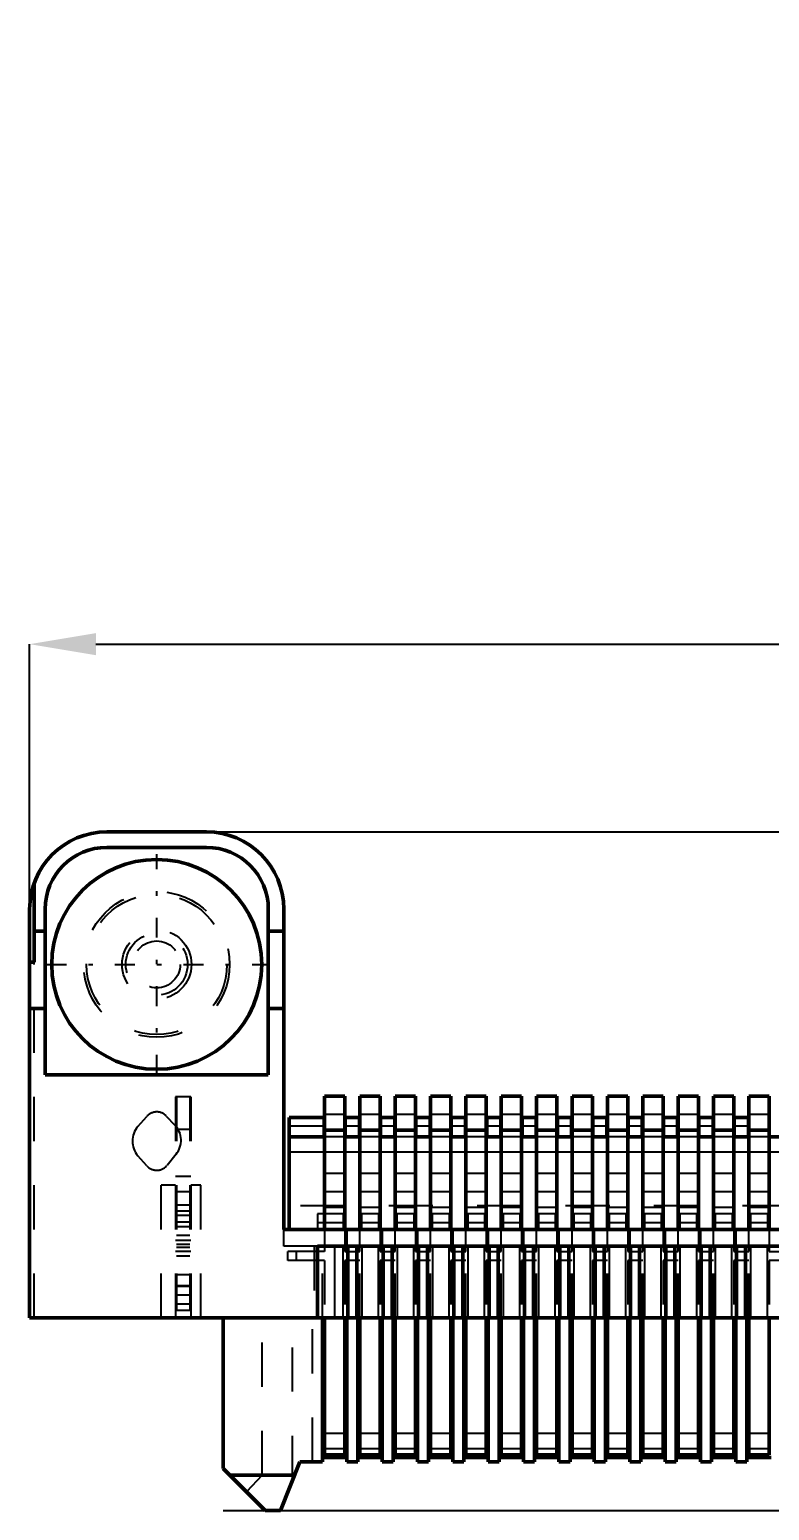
# Model space of a CAD drawing. Header units: millimetres. Extents: x -30.5 to 37, y -4.4 to 29.2.
# Drawn here: x -30.5 to -13.76, y -4.36 to 29.16 of the extents above; entities that cross this region are included whole.
import ezdxf

# ---------------------------------------------------------------- set-up
doc = ezdxf.new("R2010")
doc.units = ezdxf.units.MM
doc.linetypes.add('Center', pattern=[1.5, 0.45, -0.5, 0.05, -0.5])
doc.linetypes.add('Dashed', pattern=[2, 1, -1])
for name, color, linetype, lineweight in [('AM_0', 7, 'Continuous', 50), ('AM_4', 3, 'Continuous', 25), ('AM_5', 3, 'Continuous', 25), ('AM_7', 7, 'Center', 25), ('AM_9', 6, 'Dashed', 25)]:
    doc.layers.add(name, color=color, linetype=linetype, lineweight=lineweight)
doc.dimstyles.new('ISO-25', dxfattribs={"dimtxt": 2.5, "dimasz": 2.5, "dimexe": 1.25, "dimexo": 0.625, "dimtad": 1, "dimtxsty": 'Standard', "dimcen": 2.5, "dimadec": 0, "dimazin": 0, "dimtfac": 1, "dimtmove": 0, "dimatfit": 3, "dimfxl": 1, "dimarcsym": 0})

# ---------------------------------------------------------------- blocks, each defined once
blk = doc.blocks.new('1_ERM8_060_01_D_RA_pin_0_in_ERM8_060_01_L_D_RA_TR_4')
at = {"layer": 'AM_0'}
for p, q in [((-23.37, 5.02), (-23.83, 5.02)), ((-23.83, 5.02), (-23.83, 2)), ((-23.37, 5.02), (-23.37, 2)), ((-22.57, 5.02), (-23.03, 5.02)), ((-23.03, 2), (-23.03, 5.02)), ((-22.57, 5.02), (-22.57, 2)), ((-21.77, 5.02), (-22.23, 5.02)), ((-22.23, 2), (-22.23, 5.02)), ((-21.77, 5.02), (-21.77, 2)), ((-20.97, 5.02), (-21.43, 5.02)), ((-21.43, 2), (-21.43, 5.02)), ((-20.97, 5.02), (-20.97, 2)), ((-20.17, 5.02), (-20.63, 5.02)), ((-20.63, 2), (-20.63, 5.02)), ((-20.17, 5.02), (-20.17, 2)), ((-19.37, 5.02), (-19.83, 5.02)), ((-19.83, 2), (-19.83, 5.02)), ((-19.37, 5.02), (-19.37, 2)), ((-18.57, 5.02), (-19.03, 5.02)), ((-19.03, 2), (-19.03, 5.02)), ((-18.57, 5.02), (-18.57, 2)), ((-17.77, 5.02), (-18.23, 5.02)), ((-18.23, 2), (-18.23, 5.02)), ((-17.77, 5.02), (-17.77, 2)), ((-16.97, 5.02), (-17.43, 5.02)), ((-17.43, 2), (-17.43, 5.02)), ((-16.97, 5.02), (-16.97, 2)), ((-16.17, 5.02), (-16.63, 5.02)), ((-16.63, 2), (-16.63, 5.02)), ((-16.17, 5.02), (-16.17, 2)), ((-15.37, 5.02), (-15.83, 5.02)), ((-15.83, 2), (-15.83, 5.02)), ((-15.37, 5.02), (-15.37, 2)), ((-14.57, 5.02), (-15.03, 5.02)), ((-15.03, 2), (-15.03, 5.02)), ((-14.57, 5.02), (-14.57, 2)), ((-13.77, 5.02), (-14.23, 5.02)), ((-14.23, 2), (-14.23, 5.02)), ((-13.77, 5.02), (-13.77, 2)), ((-23.37, 4.25), (-23.83, 4.25)), ((-22.57, 4.25), (-23.03, 4.25)), ((-21.77, 4.25), (-22.23, 4.25)), ((-20.97, 4.25), (-21.43, 4.25)), ((-20.17, 4.25), (-20.63, 4.25)), ((-19.37, 4.25), (-19.83, 4.25)), ((-18.57, 4.25), (-19.03, 4.25)), ((-17.77, 4.25), (-18.23, 4.25)), ((-16.97, 4.25), (-17.43, 4.25)), ((-16.17, 4.25), (-16.63, 4.25)), ((-15.37, 4.25), (-15.83, 4.25)), ((-14.57, 4.25), (-15.03, 4.25)), ((-13.77, 4.25), (-14.23, 4.25)), ((-23.83, 0), (-23.83, -3.102)), ((-23.37, 0), (-23.37, -3.102)), ((-23.03, -3.102), (-23.03, 0)), ((-22.57, 0), (-22.57, -3.102)), ((-22.23, -3.102), (-22.23, 0)), ((-21.77, 0), (-21.77, -3.102)), ((-21.43, -3.102), (-21.43, 0)), ((-20.97, 0), (-20.97, -3.102)), ((-20.63, -3.102), (-20.63, 0)), ((-20.17, 0), (-20.17, -3.102)), ((-19.83, -3.102), (-19.83, 0)), ((-19.37, 0), (-19.37, -3.102)), ((-19.03, -3.102), (-19.03, 0)), ((-18.57, 0), (-18.57, -3.102)), ((-18.23, -3.102), (-18.23, 0)), ((-17.77, 0), (-17.77, -3.102)), ((-17.43, -3.102), (-17.43, 0)), ((-16.97, 0), (-16.97, -3.102)), ((-16.63, -3.102), (-16.63, 0)), ((-16.17, 0), (-16.17, -3.102)), ((-15.83, -3.102), (-15.83, 0)), ((-15.37, 0), (-15.37, -3.102)), ((-15.03, -3.102), (-15.03, 0)), ((-14.57, 0), (-14.57, -3.102)), ((-14.23, -3.102), (-14.23, 0)), ((-13.77, 0), (-13.77, -3.102)), ((-23.37, -3.102), (-23.83, -3.102)), ((-22.57, -3.102), (-23.03, -3.102)), ((-21.77, -3.102), (-22.23, -3.102)), ((-20.97, -3.102), (-21.43, -3.102)), ((-20.17, -3.102), (-20.63, -3.102)), ((-19.37, -3.102), (-19.83, -3.102)), ((-18.57, -3.102), (-19.03, -3.102)), ((-17.77, -3.102), (-18.23, -3.102)), ((-16.97, -3.102), (-17.43, -3.102)), ((-16.17, -3.102), (-16.63, -3.102)), ((-15.37, -3.102), (-15.83, -3.102)), ((-14.57, -3.102), (-15.03, -3.102)), ((-13.77, -3.102), (-14.23, -3.102))]:
    blk.add_line(p, q, dxfattribs=at)
at = {"layer": 'AM_4'}
for p, q in [((-23.37, 4.6), (-23.83, 4.6)), ((-22.57, 4.6), (-23.03, 4.6)), ((-21.77, 4.6), (-22.23, 4.6)), ((-20.97, 4.6), (-21.43, 4.6)), ((-20.17, 4.6), (-20.63, 4.6)), ((-19.37, 4.6), (-19.83, 4.6)), ((-18.57, 4.6), (-19.03, 4.6)), ((-17.77, 4.6), (-18.23, 4.6)), ((-16.97, 4.6), (-17.43, 4.6)), ((-16.17, 4.6), (-16.63, 4.6)), ((-15.37, 4.6), (-15.83, 4.6)), ((-14.57, 4.6), (-15.03, 4.6)), ((-13.77, 4.6), (-14.23, 4.6)), ((-23.37, 3.75), (-23.83, 3.75)), ((-22.57, 3.75), (-23.03, 3.75)), ((-21.77, 3.75), (-22.23, 3.75)), ((-20.97, 3.75), (-21.43, 3.75)), ((-20.17, 3.75), (-20.63, 3.75)), ((-19.37, 3.75), (-19.83, 3.75)), ((-18.57, 3.75), (-19.03, 3.75)), ((-17.77, 3.75), (-18.23, 3.75)), ((-16.97, 3.75), (-17.43, 3.75)), ((-16.17, 3.75), (-16.63, 3.75)), ((-15.37, 3.75), (-15.83, 3.75)), ((-14.57, 3.75), (-15.03, 3.75)), ((-13.77, 3.75), (-14.23, 3.75)), ((-23.37, -2.62), (-23.83, -2.62)), ((-22.57, -2.62), (-23.03, -2.62)), ((-21.77, -2.62), (-22.23, -2.62)), ((-20.97, -2.62), (-21.43, -2.62)), ((-20.17, -2.62), (-20.63, -2.62)), ((-19.37, -2.62), (-19.83, -2.62)), ((-18.57, -2.62), (-19.03, -2.62)), ((-17.77, -2.62), (-18.23, -2.62)), ((-16.97, -2.62), (-17.43, -2.62)), ((-16.17, -2.62), (-16.63, -2.62)), ((-15.37, -2.62), (-15.83, -2.62)), ((-14.57, -2.62), (-15.03, -2.62)), ((-13.77, -2.62), (-14.23, -2.62))]:
    blk.add_line(p, q, dxfattribs=at)
at = {"layer": 'AM_9'}
for p, q in [((-23.37, 4.1), (-23.83, 4.1)), ((-22.57, 4.1), (-23.03, 4.1)), ((-21.77, 4.1), (-22.23, 4.1)), ((-20.97, 4.1), (-21.43, 4.1)), ((-20.17, 4.1), (-20.63, 4.1)), ((-19.37, 4.1), (-19.83, 4.1)), ((-18.57, 4.1), (-19.03, 4.1)), ((-17.77, 4.1), (-18.23, 4.1)), ((-16.97, 4.1), (-17.43, 4.1)), ((-16.17, 4.1), (-16.63, 4.1)), ((-15.37, 4.1), (-15.83, 4.1)), ((-14.57, 4.1), (-15.03, 4.1)), ((-13.77, 4.1), (-14.23, 4.1)), ((-23.37, 3.27), (-23.83, 3.27)), ((-22.57, 3.27), (-23.03, 3.27)), ((-21.77, 3.27), (-22.23, 3.27)), ((-20.97, 3.27), (-21.43, 3.27)), ((-20.17, 3.27), (-20.63, 3.27)), ((-19.37, 3.27), (-19.83, 3.27)), ((-18.57, 3.27), (-19.03, 3.27)), ((-17.77, 3.27), (-18.23, 3.27)), ((-16.97, 3.27), (-17.43, 3.27)), ((-16.17, 3.27), (-16.63, 3.27)), ((-15.37, 3.27), (-15.83, 3.27)), ((-14.57, 3.27), (-15.03, 3.27)), ((-13.77, 3.27), (-14.23, 3.27)), ((-23.37, 2.85), (-23.83, 2.85)), ((-22.57, 2.85), (-23.03, 2.85)), ((-21.77, 2.85), (-22.23, 2.85)), ((-20.97, 2.85), (-21.43, 2.85)), ((-20.17, 2.85), (-20.63, 2.85)), ((-19.37, 2.85), (-19.83, 2.85)), ((-18.57, 2.85), (-19.03, 2.85)), ((-17.77, 2.85), (-18.23, 2.85)), ((-16.97, 2.85), (-17.43, 2.85)), ((-16.17, 2.85), (-16.63, 2.85)), ((-15.37, 2.85), (-15.83, 2.85)), ((-14.57, 2.85), (-15.03, 2.85)), ((-13.77, 2.85), (-14.23, 2.85)), ((-23.37, 2.5), (-23.83, 2.5)), ((-23.37, 2.35), (-23.83, 2.35)), ((-22.57, 2.5), (-23.03, 2.5)), ((-22.57, 2.35), (-23.03, 2.35)), ((-21.77, 2.5), (-22.23, 2.5)), ((-21.77, 2.35), (-22.23, 2.35)), ((-20.97, 2.5), (-21.43, 2.5)), ((-20.97, 2.35), (-21.43, 2.35)), ((-20.17, 2.5), (-20.63, 2.5)), ((-20.17, 2.35), (-20.63, 2.35)), ((-19.37, 2.5), (-19.83, 2.5)), ((-19.37, 2.35), (-19.83, 2.35)), ((-18.57, 2.5), (-19.03, 2.5)), ((-18.57, 2.35), (-19.03, 2.35)), ((-17.77, 2.5), (-18.23, 2.5)), ((-17.77, 2.35), (-18.23, 2.35)), ((-16.97, 2.5), (-17.43, 2.5)), ((-16.97, 2.35), (-17.43, 2.35)), ((-16.17, 2.5), (-16.63, 2.5)), ((-16.17, 2.35), (-16.63, 2.35)), ((-15.37, 2.5), (-15.83, 2.5)), ((-15.37, 2.35), (-15.83, 2.35)), ((-14.57, 2.5), (-15.03, 2.5)), ((-14.57, 2.35), (-15.03, 2.35)), ((-13.77, 2.5), (-14.23, 2.5)), ((-13.77, 2.35), (-14.23, 2.35)), ((-23.83, 2), (-23.83, 1.5)), ((-23.37, 2), (-23.37, 1.5)), ((-23.03, 1.5), (-23.03, 2)), ((-22.57, 2), (-22.57, 1.5)), ((-22.23, 1.5), (-22.23, 2)), ((-21.77, 2), (-21.77, 1.5)), ((-21.43, 1.5), (-21.43, 2)), ((-20.97, 2), (-20.97, 1.5)), ((-20.63, 1.5), (-20.63, 2)), ((-20.17, 2), (-20.17, 1.5)), ((-19.83, 1.5), (-19.83, 2)), ((-19.37, 2), (-19.37, 1.5)), ((-19.03, 1.5), (-19.03, 2)), ((-18.57, 2), (-18.57, 1.5)), ((-18.23, 1.5), (-18.23, 2)), ((-17.77, 2), (-17.77, 1.5)), ((-17.43, 1.5), (-17.43, 2)), ((-16.97, 2), (-16.97, 1.5)), ((-16.63, 1.5), (-16.63, 2)), ((-16.17, 2), (-16.17, 1.5)), ((-15.83, 1.5), (-15.83, 2)), ((-15.37, 2), (-15.37, 1.5)), ((-15.03, 1.5), (-15.03, 2)), ((-14.57, 2), (-14.57, 1.5)), ((-14.23, 1.5), (-14.23, 2)), ((-13.77, 2), (-13.77, 1.5)), ((-23.83, 1.5), (-24.66, 1.5)), ((-24.66, 1.3), (-24.66, 1.5)), ((-24.46, 1.3), (-24.46, 1.5)), ((-23.37, 1.5), (-23.03, 1.5)), ((-22.57, 1.5), (-22.23, 1.5)), ((-21.77, 1.5), (-21.43, 1.5)), ((-20.97, 1.5), (-20.63, 1.5)), ((-20.17, 1.5), (-19.83, 1.5)), ((-19.37, 1.5), (-19.03, 1.5)), ((-18.57, 1.5), (-18.23, 1.5)), ((-17.77, 1.5), (-17.43, 1.5)), ((-16.97, 1.5), (-16.63, 1.5)), ((-16.17, 1.5), (-15.83, 1.5)), ((-15.37, 1.5), (-15.03, 1.5)), ((-14.57, 1.5), (-14.23, 1.5)), ((-13.77, 1.5), (-13.43, 1.5)), ((-23.83, 1.3), (-24.66, 1.3)), ((-23.83, 1.3), (-23.83, 0)), ((-23.37, 1.3), (-23.37, 0)), ((-23.03, 1.3), (-23.37, 1.3)), ((-23.03, 0), (-23.03, 1.3)), ((-22.57, 1.3), (-22.57, 0)), ((-22.23, 1.3), (-22.57, 1.3)), ((-22.23, 0), (-22.23, 1.3)), ((-21.77, 1.3), (-21.77, 0)), ((-21.43, 1.3), (-21.77, 1.3)), ((-21.43, 0), (-21.43, 1.3)), ((-20.97, 1.3), (-20.97, 0)), ((-20.63, 1.3), (-20.97, 1.3)), ((-20.63, 0), (-20.63, 1.3)), ((-20.17, 1.3), (-20.17, 0)), ((-19.83, 1.3), (-20.17, 1.3)), ((-19.83, 0), (-19.83, 1.3)), ((-19.37, 1.3), (-19.37, 0)), ((-19.03, 1.3), (-19.37, 1.3)), ((-19.03, 0), (-19.03, 1.3)), ((-18.57, 1.3), (-18.57, 0)), ((-18.23, 1.3), (-18.57, 1.3)), ((-18.23, 0), (-18.23, 1.3)), ((-17.77, 1.3), (-17.77, 0)), ((-17.43, 1.3), (-17.77, 1.3)), ((-17.43, 0), (-17.43, 1.3)), ((-16.97, 1.3), (-16.97, 0)), ((-16.63, 1.3), (-16.97, 1.3)), ((-16.63, 0), (-16.63, 1.3)), ((-16.17, 1.3), (-16.17, 0)), ((-15.83, 1.3), (-16.17, 1.3)), ((-15.83, 0), (-15.83, 1.3)), ((-15.37, 1.3), (-15.37, 0)), ((-15.03, 1.3), (-15.37, 1.3)), ((-15.03, 0), (-15.03, 1.3)), ((-14.57, 1.3), (-14.57, 0)), ((-14.23, 1.3), (-14.57, 1.3)), ((-14.23, 0), (-14.23, 1.3)), ((-13.77, 1.3), (-13.77, 0)), ((-13.43, 1.3), (-13.77, 1.3)), ((-23.37, -2.97), (-23.83, -2.97)), ((-22.57, -2.97), (-23.03, -2.97)), ((-21.77, -2.97), (-22.23, -2.97)), ((-20.97, -2.97), (-21.43, -2.97)), ((-20.17, -2.97), (-20.63, -2.97)), ((-19.37, -2.97), (-19.83, -2.97)), ((-18.57, -2.97), (-19.03, -2.97)), ((-17.77, -2.97), (-18.23, -2.97)), ((-16.97, -2.97), (-17.43, -2.97)), ((-16.17, -2.97), (-16.63, -2.97)), ((-15.37, -2.97), (-15.83, -2.97)), ((-14.57, -2.97), (-15.03, -2.97)), ((-13.77, -2.97), (-14.23, -2.97))]:
    blk.add_line(p, q, dxfattribs=at)
blk = doc.blocks.new('2_ERM8_060_01_D_RA_TR_terminal_0_in_ERM8_060_01_L_D_RA_TR_4')
at = {"layer": 'AM_0'}
for p, q in [((-26.5, 11), (-28.75, 11)), ((-26.5, 10.65), (-28.75, 10.65)), ((-30.4, 8.05), (-30.4, 9.833)), ((-30.5, 0), (-30.5, 9.25)), ((-30.15, 5.5), (-30.15, 9.25)), ((-25.1, 9.25), (-25.1, 5.5)), ((-24.75, 9.25), (-24.75, 2)), ((-30.15, 8.75), (-30.4, 8.75)), ((-24.75, 8.75), (-25.1, 8.75)), ((-30.5, 8.05), (-30.4, 8.05)), ((-30.15, 7), (-30.5, 7)), ((-24.75, 7), (-25.1, 7)), ((-25.1, 5.5), (-30.15, 5.5)), ((-23.84, 4.531), (-24.625, 4.531)), ((-24.625, 4.531), (-24.625, 2)), ((-23.84, 4.099), (-23.84, 4.531)), ((-23.36, 4.531), (-23.36, 4.099)), ((-23.04, 4.531), (-23.36, 4.531)), ((-23.04, 4.099), (-23.04, 4.531)), ((-22.24, 4.531), (-22.56, 4.531)), ((-22.56, 4.531), (-22.56, 4.099)), ((-22.24, 4.099), (-22.24, 4.531)), ((-21.76, 4.531), (-21.76, 4.099)), ((-21.44, 4.531), (-21.76, 4.531)), ((-21.44, 4.099), (-21.44, 4.531)), ((-20.96, 4.531), (-20.96, 4.099)), ((-20.64, 4.531), (-20.96, 4.531)), ((-20.64, 4.099), (-20.64, 4.531)), ((-19.84, 4.531), (-20.16, 4.531)), ((-20.16, 4.531), (-20.16, 4.099)), ((-19.84, 4.099), (-19.84, 4.531)), ((-19.36, 4.531), (-19.36, 4.099)), ((-19.04, 4.531), (-19.36, 4.531)), ((-19.04, 4.099), (-19.04, 4.531)), ((-18.56, 4.531), (-18.56, 4.099)), ((-18.24, 4.531), (-18.56, 4.531)), ((-18.24, 4.099), (-18.24, 4.531)), ((-17.76, 4.531), (-17.76, 4.099)), ((-17.44, 4.531), (-17.76, 4.531)), ((-17.44, 4.099), (-17.44, 4.531)), ((-16.96, 4.531), (-16.96, 4.099)), ((-16.64, 4.531), (-16.96, 4.531)), ((-16.64, 4.099), (-16.64, 4.531)), ((-15.84, 4.531), (-16.16, 4.531)), ((-16.16, 4.531), (-16.16, 4.099)), ((-15.84, 4.099), (-15.84, 4.531)), ((-15.36, 4.531), (-15.36, 4.099)), ((-15.04, 4.531), (-15.36, 4.531)), ((-15.04, 4.099), (-15.04, 4.531)), ((-14.56, 4.531), (-14.56, 4.099)), ((-14.24, 4.531), (-14.56, 4.531)), ((-14.24, 4.099), (-14.24, 4.531)), ((-23.83, 4.099), (-24.625, 4.099)), ((-23.03, 4.099), (-23.37, 4.099)), ((-22.23, 4.099), (-22.57, 4.099)), ((-21.43, 4.099), (-21.77, 4.099)), ((-20.63, 4.099), (-20.97, 4.099)), ((-19.83, 4.099), (-20.17, 4.099)), ((-19.03, 4.099), (-19.37, 4.099)), ((-18.23, 4.099), (-18.57, 4.099)), ((-17.43, 4.099), (-17.77, 4.099)), ((-16.63, 4.099), (-16.97, 4.099)), ((-15.83, 4.099), (-16.17, 4.099)), ((-15.03, 4.099), (-15.37, 4.099)), ((-14.23, 4.099), (-14.57, 4.099)), ((-13.43, 4.099), (-13.77, 4.099)), ((-24.75, 2), (24.75, 2)), ((-23.985, 1.62), (-23.985, 0)), ((-1.175, 1.62), (-23.985, 1.62)), ((-23.3, 1.62), (-23.3, 0)), ((-23.1, 1.62), (-23.1, 0)), ((-22.5, 1.62), (-22.5, 0)), ((-22.3, 1.62), (-22.3, 0)), ((-21.701, 1.62), (-21.701, 0)), ((-21.501, 1.62), (-21.501, 0)), ((-20.901, 1.62), (-20.901, 0)), ((-20.701, 1.62), (-20.701, 0)), ((-20.102, 1.62), (-20.102, 0)), ((-19.902, 1.62), (-19.902, 0)), ((-19.302, 1.62), (-19.302, 0)), ((-19.102, 1.62), (-19.102, 0)), ((-18.503, 1.62), (-18.503, 0)), ((-18.303, 1.62), (-18.303, 0)), ((-17.703, 1.62), (-17.703, 0)), ((-17.503, 1.62), (-17.503, 0)), ((-16.904, 1.62), (-16.904, 0)), ((-16.704, 1.62), (-16.704, 0)), ((-16.104, 1.62), (-16.104, 0)), ((-15.904, 1.62), (-15.904, 0)), ((-15.305, 1.62), (-15.305, 0)), ((-15.105, 1.62), (-15.105, 0)), ((-14.505, 1.62), (-14.505, 0)), ((-14.305, 1.62), (-14.305, 0)), ((30.5, 0), (-30.5, 0)), ((-26.125, -3.41), (-26.125, 0)), ((-23.875, -3.26), (-23.875, 0)), ((-23.325, 0), (-23.325, -3.26)), ((-23.075, -3.26), (-23.075, 0)), ((-22.525, 0), (-22.525, -3.26)), ((-22.275, -3.26), (-22.275, 0)), ((-21.725, 0), (-21.725, -3.26)), ((-21.475, -3.26), (-21.475, 0)), ((-20.925, 0), (-20.925, -3.26)), ((-20.675, -3.26), (-20.675, 0)), ((-20.125, 0), (-20.125, -3.26)), ((-19.875, -3.26), (-19.875, 0)), ((-19.325, 0), (-19.325, -3.26)), ((-19.075, -3.26), (-19.075, 0)), ((-18.525, 0), (-18.525, -3.26)), ((-18.275, -3.26), (-18.275, 0)), ((-17.725, 0), (-17.725, -3.26)), ((-17.475, -3.26), (-17.475, 0)), ((-16.925, 0), (-16.925, -3.26)), ((-16.675, -3.26), (-16.675, 0)), ((-16.125, 0), (-16.125, -3.26)), ((-15.875, -3.26), (-15.875, 0)), ((-15.325, 0), (-15.325, -3.26)), ((-15.075, -3.26), (-15.075, 0)), ((-14.525, 0), (-14.525, -3.26)), ((-14.275, -3.26), (-14.275, 0)), ((-24.385, -3.26), (-24.825, -4.36)), ((-23.875, -3.26), (-24.385, -3.26)), ((-23.325, -3.16), (-23.875, -3.16)), ((-23.075, -3.26), (-23.325, -3.26)), ((-22.525, -3.16), (-23.075, -3.16)), ((-22.275, -3.26), (-22.525, -3.26)), ((-21.725, -3.16), (-22.275, -3.16)), ((-21.475, -3.26), (-21.725, -3.26)), ((-20.925, -3.16), (-21.475, -3.16)), ((-20.675, -3.26), (-20.925, -3.26)), ((-20.125, -3.16), (-20.675, -3.16)), ((-19.875, -3.26), (-20.125, -3.26)), ((-19.325, -3.16), (-19.875, -3.16)), ((-19.075, -3.26), (-19.325, -3.26)), ((-18.525, -3.16), (-19.075, -3.16)), ((-18.275, -3.26), (-18.525, -3.26)), ((-17.725, -3.16), (-18.275, -3.16)), ((-17.475, -3.26), (-17.725, -3.26)), ((-16.925, -3.16), (-17.475, -3.16)), ((-16.675, -3.26), (-16.925, -3.26)), ((-16.125, -3.16), (-16.675, -3.16)), ((-15.875, -3.26), (-16.125, -3.26)), ((-15.325, -3.16), (-15.875, -3.16)), ((-15.075, -3.26), (-15.325, -3.26)), ((-14.525, -3.16), (-15.075, -3.16)), ((-14.275, -3.26), (-14.525, -3.26)), ((-13.725, -3.16), (-14.275, -3.16)), ((-25.175, -4.36), (-26.125, -3.41)), ((-24.505, -3.56), (-25.975, -3.56)), ((-24.825, -4.36), (-25.175, -4.36))]:
    blk.add_line(p, q, dxfattribs=at)
blk.add_circle((-27.625, 8), 2.375, dxfattribs=at)
for centre, radius, start, end in [((-28.75, 9.25), 1.75, 90, 180), ((-26.5, 9.25), 1.75, 0, 90), ((-28.75, 9.25), 1.4, 90, 180), ((-26.5, 9.25), 1.4, 360, 90)]:
    blk.add_arc(centre, radius, start, end, dxfattribs=at)
at = {"layer": 'AM_4'}
for p, q in [((-23.83, 3.749), (-24.625, 3.749)), ((-23.03, 3.749), (-23.37, 3.749)), ((-22.23, 3.749), (-22.57, 3.749)), ((-21.43, 3.749), (-21.77, 3.749)), ((-20.63, 3.749), (-20.97, 3.749)), ((-19.83, 3.749), (-20.17, 3.749)), ((-19.03, 3.749), (-19.37, 3.749)), ((-18.23, 3.749), (-18.57, 3.749)), ((-17.43, 3.749), (-17.77, 3.749)), ((-16.63, 3.749), (-16.97, 3.749)), ((-15.83, 3.749), (-16.17, 3.749)), ((-15.03, 3.749), (-15.37, 3.749)), ((-14.23, 3.749), (-14.57, 3.749)), ((-13.43, 3.749), (-13.77, 3.749)), ((-23.6, 1.62), (-23.6, 0)), ((-23.412, 1.62), (-23.412, 0)), ((-22.988, 1.62), (-22.988, 0)), ((-22.613, 1.62), (-22.613, 0)), ((-22.188, 1.62), (-22.188, 0)), ((-21.813, 1.62), (-21.813, 0)), ((-21.389, 1.62), (-21.389, 0)), ((-21.014, 1.62), (-21.014, 0)), ((-20.589, 1.62), (-20.589, 0)), ((-20.214, 1.62), (-20.214, 0)), ((-19.789, 1.62), (-19.789, 0)), ((-19.415, 1.62), (-19.415, 0)), ((-18.99, 1.62), (-18.99, 0)), ((-18.615, 1.62), (-18.615, 0)), ((-18.19, 1.62), (-18.19, 0)), ((-17.816, 1.62), (-17.816, 0)), ((-17.391, 1.62), (-17.391, 0)), ((-17.016, 1.62), (-17.016, 0)), ((-16.591, 1.62), (-16.591, 0)), ((-16.217, 1.62), (-16.217, 0)), ((-15.792, 1.62), (-15.792, 0)), ((-15.417, 1.62), (-15.417, 0)), ((-14.992, 1.62), (-14.992, 0)), ((-14.618, 1.62), (-14.618, 0)), ((-14.193, 1.62), (-14.193, 0)), ((-13.818, 1.62), (-13.818, 0))]:
    blk.add_line(p, q, dxfattribs=at)
at = {"layer": 'AM_7'}
for p, q in [((-27.625, 5.506), (-27.625, 10.494)), ((-30.119, 8), (-25.131, 8))]:
    blk.add_line(p, q, dxfattribs=at)
at = {"layer": 'AM_9'}
for p, q in [((-30.4, 0), (-30.4, 8.05)), ((-26.85, 5), (-27.2, 5)), ((-27.2, 5), (-27.2, 0)), ((-27.175, 5), (-27.175, 0.162)), ((-26.875, 5), (-26.875, 0.162)), ((-26.85, 5), (-26.85, 0)), ((-28.051, 4.33), (-27.85, 4.558)), ((-27.408, 4.567), (-27.213, 4.363)), ((-26.875, 4.262), (-27.175, 4.262)), ((-24.625, 4.346), (-23.84, 4.346)), ((-23.37, 4.099), (-23.83, 4.099)), ((-23.36, 4.346), (-23.04, 4.346)), ((-22.57, 4.099), (-23.03, 4.099)), ((-22.56, 4.346), (-22.24, 4.346)), ((-21.77, 4.099), (-22.23, 4.099)), ((-21.76, 4.346), (-21.44, 4.346)), ((-20.97, 4.099), (-21.43, 4.099)), ((-20.96, 4.346), (-20.64, 4.346)), ((-20.17, 4.099), (-20.63, 4.099)), ((-20.16, 4.346), (-19.84, 4.346)), ((-19.37, 4.099), (-19.83, 4.099)), ((-19.36, 4.346), (-19.04, 4.346)), ((-18.57, 4.099), (-19.03, 4.099)), ((-18.56, 4.346), (-18.24, 4.346)), ((-17.77, 4.099), (-18.23, 4.099)), ((-17.76, 4.346), (-17.44, 4.346)), ((-16.97, 4.099), (-17.43, 4.099)), ((-16.96, 4.346), (-16.64, 4.346)), ((-16.17, 4.099), (-16.63, 4.099)), ((-16.16, 4.346), (-15.84, 4.346)), ((-15.37, 4.099), (-15.83, 4.099)), ((-15.36, 4.346), (-15.04, 4.346)), ((-14.57, 4.099), (-15.03, 4.099)), ((-14.56, 4.346), (-14.24, 4.346)), ((-13.77, 4.099), (-14.23, 4.099)), ((-27.187, 3.702), (-27.392, 3.45)), ((-23.37, 3.749), (-23.83, 3.749)), ((-22.57, 3.749), (-23.03, 3.749)), ((-21.77, 3.749), (-22.23, 3.749)), ((-20.97, 3.749), (-21.43, 3.749)), ((-20.17, 3.749), (-20.63, 3.749)), ((-19.37, 3.749), (-19.83, 3.749)), ((-18.57, 3.749), (-19.03, 3.749)), ((-17.77, 3.749), (-18.23, 3.749)), ((-16.97, 3.749), (-17.43, 3.749)), ((-16.17, 3.749), (-16.63, 3.749)), ((-15.37, 3.749), (-15.83, 3.749)), ((-14.57, 3.749), (-15.03, 3.749)), ((-13.77, 3.749), (-14.23, 3.749)), ((-27.85, 3.442), (-28.051, 3.67)), ((-26.85, 3.2), (-27.2, 3.2)), ((-27.2, 3), (-27.525, 3)), ((-27.525, 0), (-27.525, 3)), ((-26.85, 2.85), (-27.2, 2.85)), ((-26.625, 3), (-26.85, 3)), ((-26.625, 0), (-26.625, 3)), ((-26.85, 2.55), (-27.2, 2.55)), ((-26.875, 2.412), (-27.175, 2.412)), ((24.625, 2.535), (-24.625, 2.535)), ((-23.985, 2.35), (-23.985, 2)), ((-23.83, 2.35), (-23.985, 2.35)), ((-23.41, 2.35), (-23.41, 2)), ((-22.99, 2.35), (-22.99, 2)), ((-22.61, 2.35), (-22.61, 2)), ((-22.19, 2.35), (-22.19, 2)), ((-21.81, 2.35), (-21.81, 2)), ((-21.39, 2.35), (-21.39, 2)), ((-21.01, 2.35), (-21.01, 2)), ((-20.59, 2.35), (-20.59, 2)), ((-20.21, 2.35), (-20.21, 2)), ((-19.79, 2.35), (-19.79, 2)), ((-19.41, 2.35), (-19.41, 2)), ((-18.99, 2.35), (-18.99, 2)), ((-18.61, 2.35), (-18.61, 2)), ((-18.19, 2.35), (-18.19, 2)), ((-17.81, 2.35), (-17.81, 2)), ((-17.39, 2.35), (-17.39, 2)), ((-17.01, 2.35), (-17.01, 2)), ((-16.59, 2.35), (-16.59, 2)), ((-16.21, 2.35), (-16.21, 2)), ((-15.79, 2.35), (-15.79, 2)), ((-15.41, 2.35), (-15.41, 2)), ((-14.99, 2.35), (-14.99, 2)), ((-14.61, 2.35), (-14.61, 2)), ((-14.19, 2.35), (-14.19, 2)), ((-13.81, 2.35), (-13.81, 2)), ((-26.875, 2.312), (-27.175, 2.312)), ((-26.875, 2.162), (-27.175, 2.162)), ((-26.875, 2.062), (-27.175, 2.062)), ((-23.41, 2.15), (-23.985, 2.15)), ((-22.61, 2.15), (-22.99, 2.15)), ((-21.81, 2.15), (-22.19, 2.15)), ((-21.01, 2.15), (-21.39, 2.15)), ((-20.21, 2.15), (-20.59, 2.15)), ((-19.41, 2.15), (-19.79, 2.15)), ((-18.61, 2.15), (-18.99, 2.15)), ((-17.81, 2.15), (-18.19, 2.15)), ((-17.01, 2.15), (-17.39, 2.15)), ((-16.21, 2.15), (-16.59, 2.15)), ((-15.41, 2.15), (-15.79, 2.15)), ((-14.61, 2.15), (-14.99, 2.15)), ((-13.81, 2.15), (-14.19, 2.15)), ((-26.85, 1.75), (-27.2, 1.75)), ((-26.875, 1.862), (-27.175, 1.862)), ((-24.75, 1.62), (-24.75, 2)), ((-23.875, 0), (-23.875, 2)), ((-23.325, 2), (-23.325, 0)), ((-23.075, 0), (-23.075, 2)), ((-22.525, 2), (-22.525, 0)), ((-22.275, 0), (-22.275, 2)), ((-21.725, 2), (-21.725, 0)), ((-21.475, 0), (-21.475, 2)), ((-20.925, 2), (-20.925, 0)), ((-20.675, 0), (-20.675, 2)), ((-20.125, 2), (-20.125, 0)), ((-19.875, 0), (-19.875, 2)), ((-19.325, 2), (-19.325, 0)), ((-19.075, 0), (-19.075, 2)), ((-18.525, 2), (-18.525, 0)), ((-18.275, 0), (-18.275, 2)), ((-17.725, 2), (-17.725, 0)), ((-17.475, 0), (-17.475, 2)), ((-16.925, 2), (-16.925, 0)), ((-16.675, 0), (-16.675, 2)), ((-16.125, 2), (-16.125, 0)), ((-15.875, 0), (-15.875, 2)), ((-15.325, 2), (-15.325, 0)), ((-15.075, 0), (-15.075, 2)), ((-14.525, 2), (-14.525, 0)), ((-14.275, 0), (-14.275, 2)), ((-26.85, 1.5), (-27.2, 1.5)), ((-26.875, 1.662), (-27.175, 1.662)), ((-26.875, 1.592), (-27.175, 1.592)), ((-26.875, 1.392), (-27.175, 1.392)), ((-23.985, 1.62), (-24.75, 1.62)), ((-24.065, 1.62), (-24.065, 0)), ((-26.875, 0.972), (-27.175, 0.972)), ((-26.875, 0.722), (-27.175, 0.722)), ((-26.875, 0.712), (-27.175, 0.712)), ((-26.875, 0.512), (-27.175, 0.512)), ((-26.875, 0.312), (-27.175, 0.312)), ((-26.875, 0.162), (-27.175, 0.162)), ((-24.55, -3.672), (-24.55, 0)), ((-24.1, -3.26), (-24.1, 0)), ((-25.242, -3.56), (-25.242, 0)), ((-25.242, -3.56), (-25.594, -3.941))]:
    blk.add_line(p, q, dxfattribs=at)
for radius in [1.65, 1.587, 0.785, 0.699, 0.531]:
    blk.add_circle((-27.625, 8), radius, dxfattribs=at)
for centre, radius, start, end in [((-27.625, 4.36), 0.3, 43.6601, 138.7071), ((-27.575, 4.018), 0.5, 320.818, 43.6601), ((-27.675, 4), 0.5, 138.7071, 221.2929), ((-27.625, 3.64), 0.3, 221.2929, 320.818)]:
    blk.add_arc(centre, radius, start, end, dxfattribs=at)
blk = doc.blocks.new('*D3')
at = {"layer": 'AM_5', "color": 0, "lineweight": -2}
for p, q in [((-30.5, 0), (-30.5, 15.25)), ((-29, 15.25), (29, 15.25)), ((30.5, 0), (30.5, 15.25))]:
    blk.add_line(p, q, dxfattribs=at)
at = {"layer": 'AM_5', "color": 0}
for points in [[(-29, 15.5), (-29, 15), (-30.5, 15.25)], [(29, 15), (29, 15.5), (30.5, 15.25)]]:
    blk.add_solid(points, dxfattribs=at)
at = {"layer": 'Defpoints', "color": 0}
for p in [(30.5, 14.5), (-30.5, 0), (30.5, 0)]:
    blk.add_point(p, dxfattribs=at)
at = {"layer": 'AM_5', "color": 0, "insert": (0, 16.843), "char_height": 1.5, "attachment_point": 5}
blk.add_mtext('61 [2.402]', dxfattribs=at)
blk = doc.blocks.new('*D4')
at = {"layer": 'AM_5', "color": 0, "lineweight": -2}
for p, q in [((-27.625, 11), (34, 11)), ((34, -2.86), (34, 9.5)), ((-26.125, -4.36), (34, -4.36))]:
    blk.add_line(p, q, dxfattribs=at)
at = {"layer": 'AM_5', "color": 0}
for points in [[(34.25, 9.5), (33.75, 9.5), (34, 11)], [(33.75, -2.86), (34.25, -2.86), (34, -4.36)]]:
    blk.add_solid(points, dxfattribs=at)
at = {"layer": 'Defpoints', "color": 0}
for p in [(-27.625, 11), (34, 11), (-26.125, -4.36)]:
    blk.add_point(p, dxfattribs=at)
at = {"layer": 'AM_5', "color": 0, "insert": (34.75, 23.45), "char_height": 1.5, "attachment_point": 5, "rotation": 90}
blk.add_mtext('15.36 [0.605]', dxfattribs=at)

msp = doc.modelspace()

# ---------------------------------------------------------------- block references
for name in ['2_ERM8_060_01_D_RA_TR_terminal_0_in_ERM8_060_01_L_D_RA_TR_4', '1_ERM8_060_01_D_RA_pin_0_in_ERM8_060_01_L_D_RA_TR_4']:
    msp.add_blockref(name, (0, 0))

# ---------------------------------------------------------------- dimensions: what is measured, and where the dimension line sits
at = {"layer": 'AM_5'}
dim = msp.add_linear_dim(base=(34, 11), p1=(-26.125, -4.36), p2=(-27.625, 11), angle=90, text='15.36 [0.605]', dimstyle='ISO-25', override={"dimtxt": 1.5, "dimasz": 1.5, "dimexe": 0, "dimexo": 0, "dimgap": 0.45}, dxfattribs=at)
dim.commit()
dim.dimension.update_dxf_attribs({"geometry": '*D4', "text_midpoint": (34.75, 23.45), "dimtype": 160, "text_rotation": 90})
dim = msp.add_linear_dim(base=(30.5, 15.25), p1=(-30.5, 0), p2=(30.5, 0), text='61 [2.402]', dimstyle='ISO-25', override={"dimtxt": 1.5, "dimasz": 1.5, "dimexe": 0, "dimexo": 0, "dimgap": 0.45}, dxfattribs=at)
dim.commit()
dim.dimension.update_dxf_attribs({"geometry": '*D3', "text_midpoint": (0, 15.25), "dimtype": 160})

doc.saveas('drawing.dxf')
